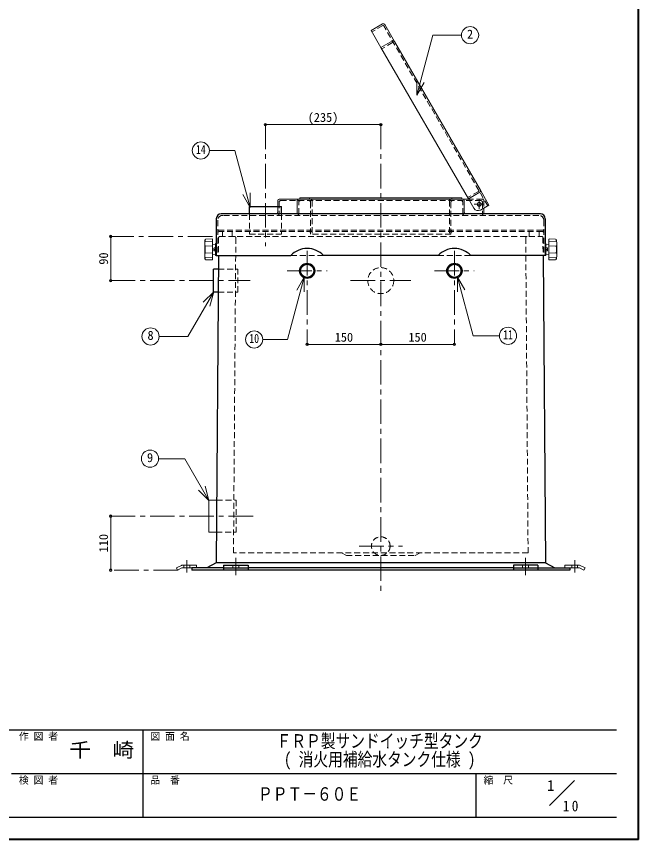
# Model space of a CAD drawing. Units: millimetres, scale not verified. Extents: x -2123 to 1927, y -1358 to 1452.
# Drawn here: x 660 to 1927, y -1358 to 319 of the extents above; entities that cross this region are included whole.
import ezdxf
from ezdxf.enums import TextEntityAlignment as Align

# ---------------------------------------------------------------- set-up
doc = ezdxf.new("R2010")
doc.units = ezdxf.units.MM
doc.header["$LTSCALE"] = 10
doc.header["$PDMODE"] = 32
doc.header["$PDSIZE"] = 5
doc.linetypes.add('CHAIN1', pattern=[8, 5, -1, 1, -1])
doc.linetypes.add('DASHED1', pattern=[1.8, 1.2, -0.6])
doc.layers.add('0-0', color=7, linetype='Continuous', lineweight=18)
doc.styles.add('ＭＳ ゴシック', font='')
doc.styles.get('ＭＳ ゴシック').set_extended_font_data('MS Gothic')

msp = doc.modelspace()

# ---------------------------------------------------------------- linework, layer by layer
at = {"layer": '0-0', "color": 1, "lineweight": 40}
for q in [(1927.2, 1451.91), (-2122.8, -1358.09)]:
    msp.add_line((1927.2, -1358.09), q, dxfattribs=at)
at = {"layer": '0-0', "color": 4, "lineweight": 9}
for p, q in [((1406.03, 303.93), (1382.65, 290.43)), ((1430.13, 268.19), (1410.13, 302.83)), ((1402.65, 255.78), (1382.65, 290.43)), ((1167.2, 98.91), (1402.2, 98.91)), ((1622.63, -65.23), (1605.13, -34.92)), ((1192.2, -68.09), (1192.2, -56.09)), ((1195.2, -53.09), (1235.2, -53.09)), ((1580.98, -53.09), (1569.2, -53.09)), ((1591.65, -71.57), (1580.65, -52.52)), ((1605.31, -75.23), (1622.63, -65.23)), ((1612.2, -80.09), (1612.2, -71.26)), ((852.2, -129.09), (852.2, -219.09)), ((852.2, -699.09), (852.2, -809.09))]:
    msp.add_line(p, q, dxfattribs=at)
at = {"layer": '0-0', "color": 4, "linetype": 'DASHED1', "lineweight": 9}
for p, q in [((1406.23, 300.58), (1384.15, 287.83)), ((1620.03, -66.73), (1408.28, 300.03)), ((1426.23, 265.94), (1404.15, 253.19)), ((1257.2, -50.09), (1257.2, -53.09)), ((1547.2, -50.09), (1547.2, -53.09)), ((1601.23, -37.17), (1579.15, -49.92)), ((1195.2, -59.09), (1195.2, -83.09)), ((1606.2, -56.09), (1198.2, -56.09)), ((1235.2, -83.09), (1235.2, -59.09)), ((1259.2, -59.09), (1259.2, -124.09)), ((1262.2, -56.09), (1262.2, -124.09)), ((1542.2, -56.09), (1542.2, -124.09)), ((1545.2, -59.09), (1545.2, -124.09)), ((1569.2, -83.09), (1569.2, -59.09)), ((1609.2, -53.09), (1580.98, -53.09)), ((1609.2, -59.09), (1609.2, -83.09)), ((1612.2, -56.09), (1612.2, -71.26)), ((1192.2, -80.09), (1192.2, -68.09)), ((1099.68, -119.09), (1099.68, -129.09)), ((1545.2, -124.09), (1259.2, -124.09)), ((1704.72, -119.09), (1704.72, -129.09)), ((1285.5, -168.09), (1218.89, -168.09)), ((1518.89, -168.09), (1585.5, -168.09)), ((1067.97, -666.59), (1107.73, -666.59)), ((1107.73, -666.59), (1107.73, -731.59)), ((1067.48, -731.59), (1107.73, -731.59)), ((1482.2, -774.09), (1472.2, -779.09)), ((1001.2, -799.09), (1001.2, -804.09)), ((1013.2, -799.09), (1013.2, -804.09)), ((1791.2, -799.09), (1791.2, -804.09)), ((1803.2, -799.09), (1803.2, -804.09))]:
    msp.add_line(p, q, dxfattribs=at)
at = {"layer": '0-0'}
for p, q in [((1426.03, 269.28), (1402.65, 255.78)), ((1475.45, 158.72), (1508.23, 281.08)), ((1508.23, 281.08), (1566.59, 281.08)), ((1580.65, -52.52), (1402.65, 255.78)), ((1430.13, 268.19), (1605.13, -34.92)), ((1475.45, 158.72), (1475.45, 188.72)), ((1475.45, 158.72), (1490.45, 184.7)), ((1105.06, 46.15), (1053.23, 46.15)), ((1136.15, -69.9), (1105.06, 46.15)), ((1136.15, -69.9), (1121.15, -43.91)), ((1136.15, -69.9), (1136.15, -39.9)), ((1237.2, -50.09), (1237.2, -53.09)), ((1567.2, -50.09), (1237.2, -50.09)), ((1567.2, -50.09), (1567.2, -53.09)), ((1604.03, -39.02), (1580.65, -52.52)), ((1232.2, -80.09), (1232.2, -56.09)), ((1569.2, -53.09), (1234.2, -53.09)), ((1572.2, -80.09), (1572.2, -56.09)), ((1059.18, -134.12), (1046.03, -134.55)), ((1745.21, -134.12), (1758.36, -134.55)), ((1043.7, -166.82), (1043.7, -144.35)), ((1043.71, -143.82), (1044.1, -136.44)), ((1059.7, -138.65), (1045.15, -139.14)), ((1059.7, -148.73), (1045.15, -148.25)), ((1059.7, -176.55), (1059.7, -134.62)), ((1065.24, -146.05), (1059.7, -145.59)), ((1065.7, -143.09), (1067.2, -143.09)), ((1738.7, -143.09), (1737.2, -143.09)), ((1739.16, -146.05), (1744.7, -145.59)), ((1744.7, -176.55), (1744.7, -134.62)), ((1744.7, -138.65), (1759.25, -139.14)), ((1744.7, -148.73), (1759.25, -148.25)), ((1760.68, -143.82), (1760.3, -136.44)), ((1760.7, -166.82), (1760.7, -144.35)), ((1043.71, -167.35), (1044.1, -174.73)), ((1059.7, -162.44), (1045.15, -162.93)), ((1065.24, -165.12), (1059.7, -165.59)), ((1062.45, -153.24), (1062.45, -157.94)), ((1063.07, -152.59), (1065.7, -152.59)), ((1063.07, -155.59), (1065.7, -155.59)), ((1063.07, -158.59), (1065.7, -158.59)), ((1741.32, -152.59), (1738.7, -152.59)), ((1741.32, -155.59), (1738.7, -155.59)), ((1741.32, -158.59), (1738.7, -158.59)), ((1739.16, -165.12), (1744.7, -165.59)), ((1741.95, -153.24), (1741.95, -157.94)), ((1744.7, -162.44), (1759.25, -162.93)), ((1760.68, -167.35), (1760.3, -174.73)), ((1059.7, -172.52), (1045.15, -172.04)), ((1059.18, -177.05), (1046.03, -176.63)), ((1744.7, -172.52), (1759.25, -172.04)), ((1745.21, -177.05), (1758.36, -176.63)), ((1246.45, -212.26), (1212.5, -338.98)), ((1246.45, -212.26), (1231.45, -238.24)), ((1246.45, -212.26), (1246.45, -242.26)), ((1558.23, -212.2), (1573.23, -238.18)), ((1558.23, -212.2), (1558.23, -242.2)), ((1061.9, -242.1), (1009.53, -332.8)), ((1061.9, -242.1), (1040.69, -263.31)), ((1061.9, -242.1), (1054.13, -271.08)), ((1009.53, -332.8), (950.8, -332.8)), ((1161.88, -338.98), (1212.5, -338.98)), ((1002.91, -581.92), (949.71, -581.92)), ((1052.14, -667.19), (1002.91, -581.92)), ((1052.14, -667.19), (1030.93, -645.97)), ((1052.14, -667.19), (1044.38, -638.21)), ((1051.73, -666.59), (1051.73, -731.59)), ((1051.73, -666.59), (1067.97, -666.59)), ((1051.73, -731.59), (1067.48, -731.59)), ((996.14, -799.61), (986.14, -804.61)), ((986.14, -804.61), (988.38, -809.09)), ((997.32, -804.61), (988.38, -809.09)), ((998.38, -799.09), (1027.2, -799.09)), ((999.56, -804.09), (1017.2, -804.09)), ((1027.2, -799.09), (1027.2, -804.09)), ((1777.2, -799.09), (1777.2, -804.09)), ((1806.02, -799.09), (1777.2, -799.09)), ((1804.84, -804.09), (1787.2, -804.09)), ((1807.07, -804.61), (1816.02, -809.09)), ((1808.25, -799.61), (1818.25, -804.61)), ((1818.25, -804.61), (1816.02, -809.09)), ((1745.98, -1288.59), (1796.48, -1238.09))]:
    msp.add_line(p, q, dxfattribs=at)
at = {"layer": '0-0', "color": 4, "linetype": 'CHAIN1', "lineweight": 9}
for p, q in [((1167.2, 98.91), (1167.2, -149.09)), ((1402.2, 98.91), (1402.2, -859.09)), ((1592.7, -63.46), (1612.7, -63.46)), ((1602.7, -73.46), (1602.7, -53.46)), ((1059.2, -129.09), (852.2, -129.09)), ((1252.2, -158.59), (1252.2, -349.09)), ((1552.2, -158.59), (1552.2, -349.09)), ((1211.7, -199.09), (1292.7, -199.09)), ((1511.7, -199.09), (1592.7, -199.09)), ((852.2, -219.09), (1136.34, -219.09)), ((1340.7, -219.09), (1463.7, -219.09)), ((852.2, -699.09), (1142.73, -699.09)), ((1358.2, -760.09), (1446.2, -760.09)), ((1107.2, -819.09), (1107.2, -784.09)), ((1697.2, -819.09), (1697.2, -784.09)), ((1007.2, -789.09), (1007.2, -814.09)), ((1797.2, -789.09), (1797.2, -814.09)), ((989.43, -809.09), (852.2, -809.09))]:
    msp.add_line(p, q, dxfattribs=at)
at = {"layer": '0-0', "color": 5, "lineweight": 25}
for p, q in [((1727.2, -83.09), (1077.2, -83.09)), ((1134.7, -68.09), (1199.7, -68.09)), ((1134.7, -83.09), (1134.7, -68.09)), ((1199.7, -83.09), (1199.7, -68.09)), ((1067.2, -93.09), (1067.2, -168.09)), ((1737.2, -93.09), (1737.2, -168.09)), ((1071.72, -168.09), (1067.01, -794.09)), ((1067.2, -168.09), (1218.89, -168.09)), ((1518.89, -168.09), (1285.5, -168.09)), ((1737.2, -168.09), (1585.5, -168.09)), ((1732.68, -168.09), (1737.38, -794.09)), ((1071.51, -195.59), (1061.34, -195.59)), ((1061.34, -242.59), (1061.34, -195.59)), ((1071.16, -242.59), (1061.34, -242.59)), ((1017.2, -804.09), (1017.2, -809.09)), ((1082.2, -804.09), (1017.2, -804.09)), ((1082.2, -799.09), (1082.2, -809.09)), ((1082.2, -804.61), (1132.2, -804.61)), ((1672.2, -804.09), (1132.2, -804.09)), ((1672.2, -804.61), (1722.2, -804.61)), ((1722.2, -799.09), (1722.2, -809.09)), ((1722.2, -804.09), (1787.2, -804.09)), ((1737.39, -794.09), (1756.71, -804.09)), ((1787.2, -804.09), (1787.2, -809.09)), ((1787.2, -809.09), (1017.2, -809.09))]:
    msp.add_line(p, q, dxfattribs=at)
at = {"layer": '0-0', "linetype": 'DASHED1'}
for p, q in [((1134.7, -83.09), (1134.7, -124.09)), ((1199.7, -83.09), (1199.7, -124.09)), ((1070.2, -96.09), (1070.2, -168.09)), ((1724.2, -86.09), (1080.2, -86.09)), ((1734.2, -96.09), (1734.2, -168.09)), ((1731.2, -116.09), (1073.2, -116.09)), ((1072, -131.07), (1071.72, -168.09)), ((1731.2, -119.09), (1073.2, -119.09)), ((1074, -129.09), (1730.4, -129.09)), ((1079.68, -119.09), (1079.68, -129.09)), ((1106.99, -132.11), (1102.17, -774.09)), ((1134.7, -124.09), (1199.7, -124.09)), ((1697.41, -132.11), (1702.23, -774.09)), ((1724.72, -119.09), (1724.72, -129.09)), ((1732.4, -131.07), (1732.68, -168.09)), ((1071.51, -195.59), (1111.34, -195.59)), ((1111.34, -242.59), (1111.34, -195.59)), ((1071.16, -242.59), (1111.34, -242.59)), ((1702.23, -774.09), (1102.17, -774.09)), ((1082.2, -804.09), (1132.2, -804.09)), ((1101.2, -799.09), (1101.2, -804.09)), ((1113.2, -799.09), (1113.2, -804.09)), ((1722.2, -804.09), (1672.2, -804.09)), ((1691.2, -799.09), (1691.2, -804.09)), ((1703.2, -799.09), (1703.2, -804.09))]:
    msp.add_line(p, q, dxfattribs=at)
at = {"layer": '0-0', "color": 6, "lineweight": 25}
for p, q in [((-97.8, -1134.52), (1882.2, -1134.52)), ((917.91, -1313.09), (917.91, -1134.52)), ((650.06, -1223.8), (1882.2, -1223.8)), ((1596.48, -1313.09), (1596.48, -1223.8)), ((1882.2, -1313.09), (-97.8, -1313.09))]:
    msp.add_line(p, q, dxfattribs=at)
at = {"layer": '0-0'}
for points in [[(1065.7, -143.09), (1065.7, -168.09), (1067.2, -168.09)], [(1738.7, -143.09), (1738.7, -168.09), (1737.2, -168.09)], [(1558.23, -212.2), (1590.2, -331.49), (1643.92, -331.49)]]:
    msp.add_lwpolyline(points, dxfattribs=at)
at = {"layer": '0-0', "color": 4, "lineweight": 9}
msp.add_lwpolyline([(1552.2, -349.09), (1402.2, -349.09), (1252.2, -349.09)], dxfattribs=at)
at = {"layer": '0-0', "color": 4, "linetype": 'DASHED1', "lineweight": 9}
msp.add_lwpolyline([(1322.2, -774.09), (1332.2, -779.09), (1472.2, -779.09)], dxfattribs=at)
at = {"layer": '0-0', "color": 5, "lineweight": 25}
for points in [[(1737.38, -794.09), (1067.01, -794.09), (1047.69, -804.09)], [(1082.2, -799.09), (1132.2, -799.09), (1132.2, -809.09)], [(1722.2, -799.09), (1672.2, -799.09), (1672.2, -809.09)]]:
    msp.add_lwpolyline(points, dxfattribs=at)
at = {"layer": '0-0'}
for centre in [(1584.09, 281.08), (1035.73, 46.15), (933.3, -332.8), (1661.42, -331.49), (1144.38, -338.98), (932.21, -581.92)]:
    msp.add_circle(centre, 17.5, dxfattribs=at)
at = {"layer": '0-0', "color": 4, "lineweight": 9}
msp.add_circle((1602.7, -63.46), 4, dxfattribs=at)
at = {"layer": '0-0', "color": 5, "lineweight": 25}
for centre, radius in [((1252.2, -199.09), 15.5), ((1552.2, -199.09), 15.5), ((1252.2, -199.09), 13.4), ((1552.2, -199.09), 13.4)]:
    msp.add_circle(centre, radius, dxfattribs=at)
at = {"layer": '0-0', "color": 4, "linetype": 'DASHED1', "lineweight": 9}
for centre, radius in [((1402.2, -219.09), 26.5), ((1402.2, -760.09), 19)]:
    msp.add_circle(centre, radius, dxfattribs=at)
at = {"layer": '0-0', "color": 4, "lineweight": 9}
for centre, radius, start, end in [((1407.53, 301.33), 3, 30, 120), ((1195.2, -56.09), 3, 90, 180), ((1600.31, -66.57), 10, 210, 300), ((1615.2, -80.09), 3, 180, 270)]:
    msp.add_arc(centre, radius, start, end, dxfattribs=at)
at = {"layer": '0-0', "color": 4, "linetype": 'DASHED1', "lineweight": 9}
for centre, radius, start, end in [((1406.98, 299.28), 1.5, 30, 120), ((1426.98, 264.64), 1.5, 30, 120), ((1600.48, -35.87), 1.5, 300, 30), ((1198.2, -59.09), 3, 90, 180), ((1238.2, -59.09), 3, 90, 180), ((1256.2, -59.09), 3, 0, 90), ((1259.2, -56.09), 3, 0, 90), ((1545.2, -56.09), 3, 90, 180), ((1548.2, -59.09), 3, 90, 180), ((1566.2, -59.09), 3, 0, 90), ((1606.2, -59.09), 3, 0, 90), ((1609.2, -56.09), 3, 0, 90), ((1189.2, -80.09), 3, 270, 0), ((1192.2, -83.09), 3, 270, 0), ((1232.2, -83.09), 3, 270, 0), ((1572.2, -83.09), 3, 180, 270), ((1612.2, -83.09), 3, 180, 270), ((1256.2, -119.09), 3, 0, 90), ((1548.2, -119.09), 3, 90, 180), ((1256.2, -122.09), 3, 0, 90), ((1548.2, -122.09), 3, 90, 180)]:
    msp.add_arc(centre, radius, start, end, dxfattribs=at)
at = {"layer": '0-0'}
for centre, radius, start, end in [((1427.53, 266.69), 3, 30, 120), ((1602.53, -36.42), 3, 300, 30), ((1235.2, -56.09), 3, 90, 180), ((1569.2, -56.09), 3, 0, 90), ((1229.2, -80.09), 3, 270, 0), ((1575.2, -80.09), 3, 180, 270), ((1059.2, -134.62), 0.5, 0, 91.84585), ((1745.2, -134.62), 0.5, 88.15415, 180), ((1053.7, -144.35), 10, 176.98087, 180), ((1046.1, -136.55), 2, 91.84585, 176.98087), ((1098.54, -155.59), 54.34, 172.70127, 187.29873), ((1045.13, -148.75), 0.5, 88.09085, 172.70127), ((1046.77, -136.08), 2.07, 141.26695, 176.97243), ((1054.66, -136.16), 9.96, 178.90936, 197.37998), ((1065.2, -146.55), 0.5, 0, 85.23636), ((1739.2, -146.55), 0.5, 94.76364, 180), ((1758.3, -136.55), 2, 3.01913, 88.15415), ((1749.74, -136.16), 9.96, 342.62002, 1.09064), ((1759.26, -148.75), 0.5, 7.29873, 91.90915), ((1757.63, -136.08), 2.07, 3.02757, 38.73305), ((1705.86, -155.59), 54.34, 352.70127, 7.29873), ((1750.7, -144.35), 10, 0, 3.01913), ((1053.7, -166.82), 10, 180, 183.01913), ((1045.13, -162.43), 0.5, 187.29873, 271.90915), ((1064.55, -154.09), 2.11, 134.62454, 225.37546), ((1064.55, -157.09), 2.11, 134.62454, 225.37546), ((1064.02, -154.12), 1.79, 121.62812, 150.75937), ((1064.02, -157.06), 1.79, 209.24063, 238.37188), ((1065.2, -164.63), 0.5, 274.76364, 0), ((1739.2, -164.63), 0.5, 180, 265.23636), ((1740.38, -154.12), 1.79, 29.24063, 58.37188), ((1739.84, -154.09), 2.11, 314.62454, 45.37546), ((1739.84, -157.09), 2.11, 314.62454, 45.37546), ((1740.38, -157.06), 1.79, 301.62812, 330.75937), ((1759.26, -162.43), 0.5, 268.09085, 352.70127), ((1750.7, -166.82), 10, 356.98087, 0), ((1046.1, -174.63), 2, 183.01913, 268.15415), ((1054.66, -175.01), 9.96, 162.62002, 181.09064), ((1046.77, -175.09), 2.07, 183.02757, 218.73305), ((1059.2, -176.55), 0.5, 268.15415, 0), ((1745.2, -176.55), 0.5, 180, 271.84585), ((1758.3, -174.63), 2, 271.84585, 356.98087), ((1749.74, -175.01), 9.96, 358.90936, 17.37998), ((1757.63, -175.09), 2.07, 321.26695, 356.97243), ((998.38, -804.09), 5, 90, 116.56505), ((999.56, -809.09), 5, 90, 116.56505), ((1804.84, -809.09), 5, 63.43495, 90), ((1806.02, -804.09), 5, 63.43495, 90)]:
    msp.add_arc(centre, radius, start, end, dxfattribs=at)
at = {"layer": '0-0', "color": 5, "lineweight": 25}
for centre, radius, start, end in [((1077.2, -93.09), 10, 90, 180), ((1727.2, -93.09), 10, 0, 90), ((1252.2, -199.09), 45.5, 42.94678, 137.05322), ((1552.2, -199.09), 45.5, 42.94678, 137.05322)]:
    msp.add_arc(centre, radius, start, end, dxfattribs=at)
at = {"layer": '0-0', "linetype": 'DASHED1'}
for centre, radius, start, end in [((1080.2, -96.09), 10, 90, 180), ((1724.2, -96.09), 10, 0, 90), ((1073.2, -119.09), 3, 90, 180), ((1731.2, -119.09), 3, 0, 90), ((1073.2, -122.09), 3, 90, 180), ((1074, -131.09), 2, 90, 179.56921), ((1103.99, -132.09), 3, 359.56921, 90), ((1700.41, -132.09), 3, 90, 180.43079), ((1730.4, -131.09), 2, 0.43079, 90), ((1731.2, -122.09), 3, 0, 90)]:
    msp.add_arc(centre, radius, start, end, dxfattribs=at)
at = {"layer": '0-0', "color": 1}
for p in [(1167.2, 98.91), (1402.2, 98.91), (852.2, -129.09), (852.2, -219.09), (1252.2, -349.09), (1402.2, -349.09), (1552.2, -349.09), (852.2, -699.09), (852.2, -809.09)]:
    msp.add_point(p, dxfattribs=at)

# ---------------------------------------------------------------- texts
at = {"layer": '0-0', "style": 'ＭＳ ゴシック'}
for s, height, p in [('2', 18.33, (1577.84, 268.58)), ('(235)', 18.33, (1253.45, 98.91)), ('8', 18.33, (927.05, -345.3)), ('150', 18.33, (1308.45, -349.09)), ('150', 18.33, (1458.45, -349.09)), ('9', 18.33, (925.96, -594.42)), ('作 図 者', 14.66, (665.06, -1159.52)), ('図 面 名', 14.66, (932.91, -1159.52)), ('検 図 者', 14.66, (665.06, -1248.8)), ('品\u3000番', 14.66, (932.91, -1248.8)), ('縮\u3000尺', 14.66, (1611.48, -1248.8)), ('1', 21.99, (1740.9, -1265.61))]:
    msp.add_text(s, height=height, dxfattribs=at).set_placement(p, align=Align.BOTTOM_LEFT)
for s, height, width, p in [('14', 18.33, 0.8, (1025.73, 33.65)), ('10', 18.33, 0.8, (1134.38, -351.48)), ('11', 18.33, 0.8, (1651.42, -343.99)), ('ＦＲＰ製サンドイッチ型タンク', 27.49, 0.8, (1190.06, -1179.16)), ('千\u3000崎', 29.33, 1.1, (767.91, -1199.16)), ('( 消火用補給水タンク仕様 )', 27.49, 0.8, (1205.06, -1216.66)), ('ＰＰＴ－６０Ｅ', 27.49, 0.8, (1152.2, -1287.19))]:
    msp.add_text(s, height=height, dxfattribs=dict(at, width=width)).set_placement(p, align=Align.BOTTOM_LEFT)
for s, p in [('90', (852.2, -186.59)), ('110', (852.2, -772.84))]:
    msp.add_text(s, height=18.33, rotation=90, dxfattribs=at).set_placement(p, align=Align.BOTTOM_LEFT)
at = {"layer": '0-0', "insert": (1772.87, -1300.99), "char_height": 21.99, "attachment_point": 7, "style": 'ＭＳ ゴシック'}
msp.add_mtext('\\T1.36;\\W0.9;10', dxfattribs=at)

doc.saveas('drawing.dxf')
